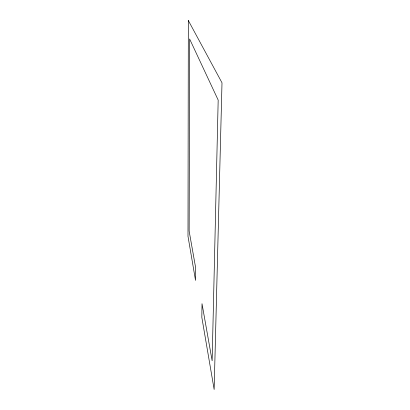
<?xml version="1.0" encoding="UTF-8"?>
<svg xmlns="http://www.w3.org/2000/svg" width="410" height="410" viewBox="0 0 410 410"><rect width="100%" height="100%" fill="white"/><g stroke="black" fill="none" stroke-linecap="round" stroke-linejoin="round"><path stroke-width="0.61" d="M188.323 20.5L187.995 236.309L195.524 280.409L195.621 267.638L189.148 231.107L189.615 38.965L218.181 100.076L212.139 360.795L202.012 303.677L201.828 317.34L214.148 389.5L222.005 82.815L188.323 20.5"/></g></svg>
